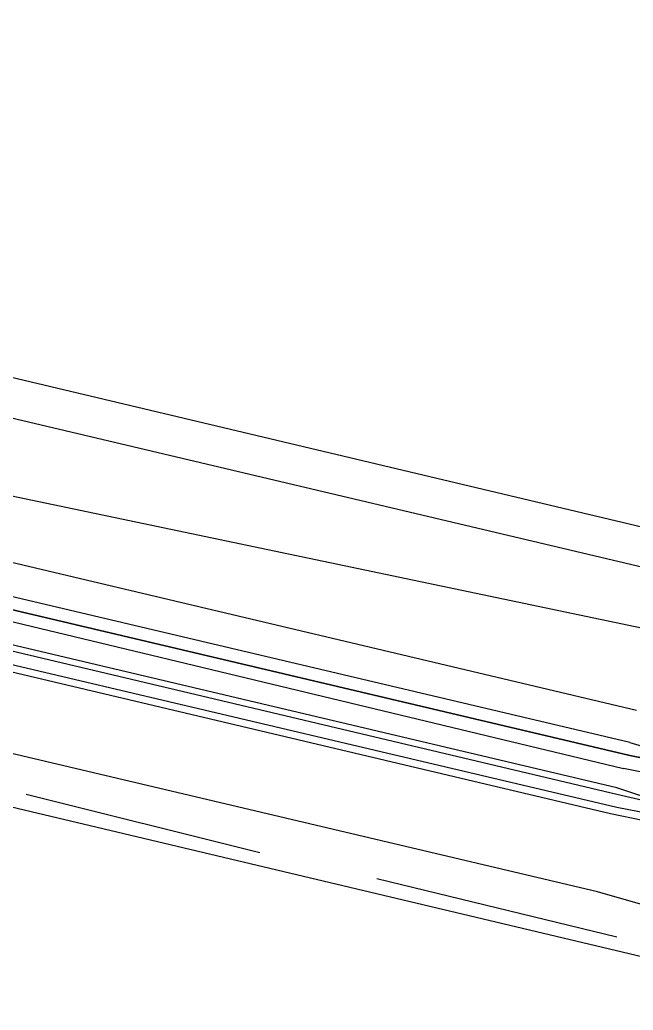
# Model space of a CAD drawing. Header units: feet. Extents: x -84 to 198, y -22 to 181.
# Drawn here: x 107.293 to 108.553, y 60.028 to 62.062 of the extents above; entities that cross this region are included whole.
import ezdxf

# ---------------------------------------------------------------- set-up
doc = ezdxf.new("R2010")
doc.units = ezdxf.units.FT
doc.layers.add('A-AREA-UNIDAD', color=30, linetype='CONTINUOUS')
doc.layers.add('A-LINEA', color=7, linetype='CONTINUOUS')

msp = doc.modelspace()

# ---------------------------------------------------------------- linework, layer by layer
at = {"layer": 'A-AREA-UNIDAD'}
msp.add_lwpolyline([(116.56, 33.5644), (119.6, 36.0356), (121.728, 38.9156), (121.92, 38.9689), (123.36, 42.5244), (123.712, 45.9733), (123.12, 49.8844), (121.92, 53.5289), (119.68, 56.6933), (117.2, 58.4889), (116.96, 59.1289), (116.832, 58.4889), (116.512, 58.2933), (113.68, 58.9689), (113.44, 59.1644), (113.568, 59.7333), (112.56, 59.7333), (109.52, 60.48), (108.88, 60.48), (108.8, 60.7644), (104.56, 61.6533), (100.88, 62.6489), (100.32, 62.6489), (98.848, 56.64)], dxfattribs=at)
at = {"layer": 'A-LINEA'}
for p, q in [((113.5867, 59.8311), (100.4267, 62.9511)), ((100.7333, 62.7911), (109.0267, 60.8311)), ((100.7333, 62.7911), (109.0267, 60.8311)), ((100.5467, 62.0444), (108.8533, 60.0711)), ((104.84, 61.5244), (108.56, 60.6444)), ((108.52, 60.4844), (104.8, 61.3644)), ((108.52, 60.4711), (104.8, 61.3511)), ((108.52, 60.4444), (104.7867, 61.3244)), ((108.5067, 60.4311), (104.7867, 61.3111)), ((108.48, 60.2711), (104.7467, 61.1511)), ((107.7867, 60.3511), (107.3067, 60.4711)), ((108.6933, 60.4311), (108.52, 60.4711)), ((108.5733, 60.4178), (108.5067, 60.4311)), ((108.5867, 60.4311), (108.52, 60.4444)), ((108.52, 60.1778), (108.0267, 60.2978)), ((108.5733, 60.2444), (108.48, 60.2711))]:
    msp.add_line(p, q, dxfattribs=at)
for points in [[(108.5467, 60.5778), (104.76, 61.4711), (104.76, 61.4578), (104.76, 61.4444), (108.5467, 60.5511), (104.76, 61.4444), (104.7467, 61.4311), (104.76, 61.4311), (108.5333, 60.5244)], [(108.5467, 60.5778), (108.68, 60.5378), (108.68, 60.5244), (108.5467, 60.5511), (108.68, 60.5244), (108.68, 60.5111), (108.6667, 60.4978), (108.5333, 60.5244)], [(108.6, 60.4844), (108.6, 60.4844), (108.6, 60.4578), (108.52, 60.4844)]]:
    msp.add_lwpolyline(points, dxfattribs=at)

doc.saveas('drawing.dxf')
